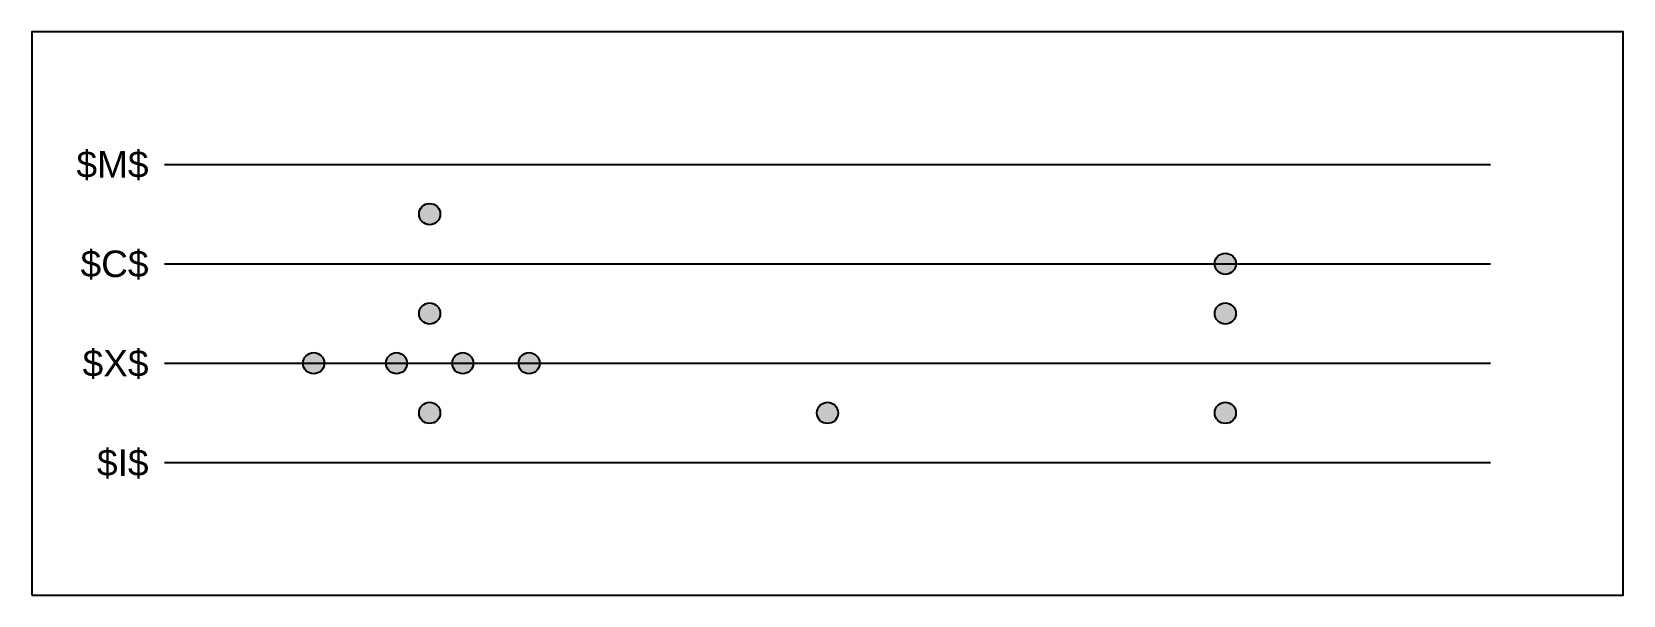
# Model space of a CAD drawing. Header units: inches. Extents: x -600 to 600, y 225 to 650.
import ezdxf
from ezdxf.enums import TextEntityAlignment as Align

# ---------------------------------------------------------------- set-up
doc = ezdxf.new("R2010")
doc.units = ezdxf.units.IN
doc.header["$MEASUREMENT"] = 0
doc.styles.get("Standard").update_dxf_attribs({"font": 'arial.ttf'})

msp = doc.modelspace()

# ---------------------------------------------------------------- hatches: boundary and pattern name
h = msp.add_hatch(color=255)
edge = h.paths.add_edge_path()
edge.add_arc((-300, 512.5), 8, 0, 360)
h = msp.add_hatch(color=255)
edge = h.paths.add_edge_path()
edge.add_arc((300, 475), 8, 0, 360)
h = msp.add_hatch(color=255)
edge = h.paths.add_edge_path()
edge.add_arc((-300, 437.5), 8, 0, 360)
h = msp.add_hatch(color=255)
edge = h.paths.add_edge_path()
edge.add_arc((300, 437.5), 8, 0, 360)
h = msp.add_hatch(color=255)
edge = h.paths.add_edge_path()
edge.add_arc((-387.5, 400), 8, 0, 360)
h = msp.add_hatch(color=255)
edge = h.paths.add_edge_path()
edge.add_arc((-325, 400), 8, 0, 360)
h = msp.add_hatch(color=255)
edge = h.paths.add_edge_path()
edge.add_arc((-275, 400), 8, 0, 360)
h = msp.add_hatch(color=255)
edge = h.paths.add_edge_path()
edge.add_arc((-225, 400), 8, 0, 360)
h = msp.add_hatch(color=255)
edge = h.paths.add_edge_path()
edge.add_arc((-300, 362.5), 8, 0, 360)
h = msp.add_hatch(color=255)
edge = h.paths.add_edge_path()
edge.add_arc((0, 362.5), 8, 0, 360)
h = msp.add_hatch(color=255)
edge = h.paths.add_edge_path()
edge.add_arc((300, 362.5), 8, 0, 360)

# ---------------------------------------------------------------- linework, layer by layer
for p, q in [((-500, 550), (500, 550)), ((-500, 475), (500, 475)), ((-500, 400), (500, 400)), ((-500, 325), (500, 325))]:
    msp.add_line(p, q)
msp.add_lwpolyline([(-600, 225), (600, 225), (600, 650), (-600, 650)], close=True)
for centre in [(-300, 512.5), (300, 475), (-300, 437.5), (300, 437.5), (-387.5, 400), (-325, 400), (-275, 400), (-225, 400), (-300, 362.5), (0, 362.5), (300, 362.5)]:
    msp.add_circle(centre, 8)

# ---------------------------------------------------------------- texts
for s, p in [('$M$', (-512, 550)), ('$C$', (-512, 475)), ('$X$', (-512, 400)), ('$I$', (-512, 325))]:
    msp.add_text(s, height=20).set_placement(p, align=Align.MIDDLE_RIGHT)

doc.saveas('drawing.dxf')
